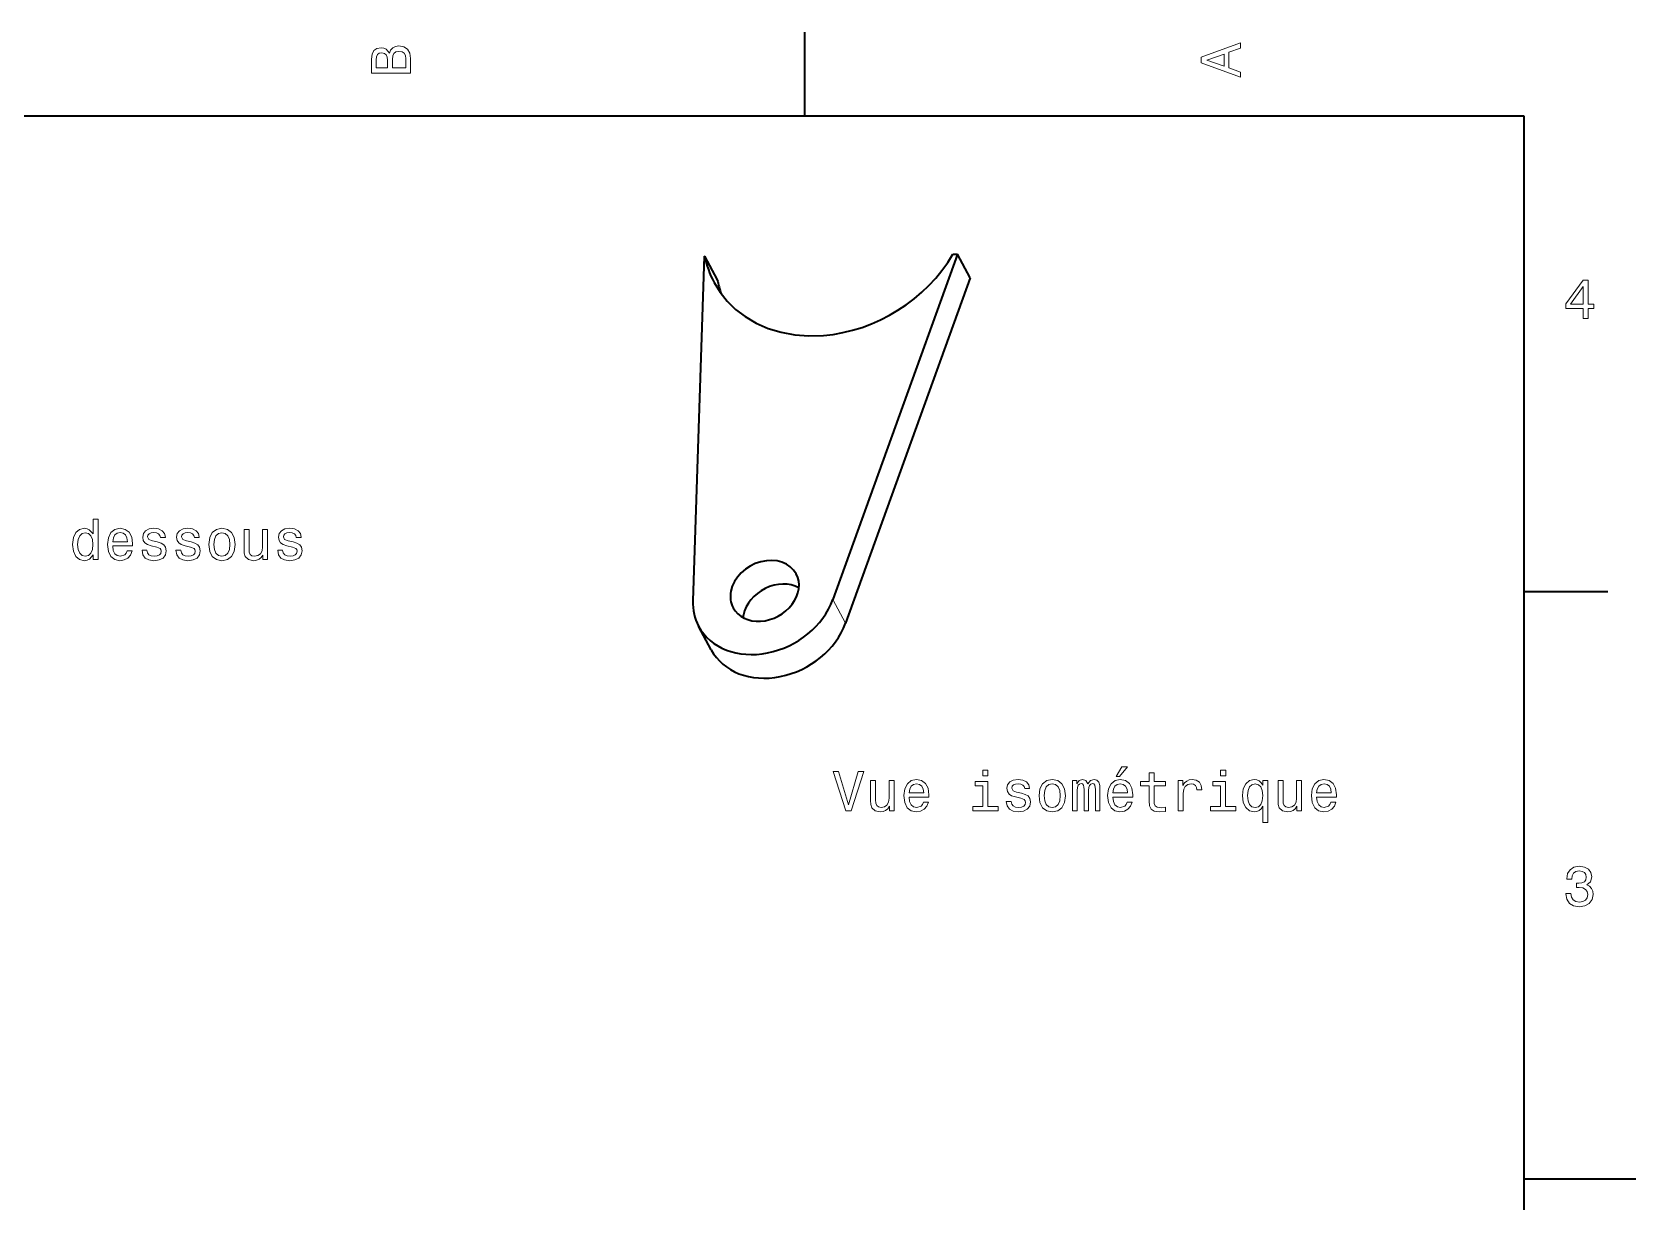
# Model space of a CAD drawing. Extents: x 0 to 297, y 0 to 210.
# Drawn here: x 153.6 to 297, y 103 to 207.5 of the extents above; entities that cross this region are included whole.
import ezdxf

# ---------------------------------------------------------------- set-up
doc = ezdxf.new("R2010")
doc.units = 0

msp = doc.modelspace()

# ---------------------------------------------------------------- linework, layer by layer
at = {"color": 7, "lineweight": 35, "ltscale": 0.1875}
for p, q in [((222.699997, 200), (222.699997, 207.5)), ((287, 157.5), (294.5, 157.5))]:
    msp.add_line(p, q, dxfattribs=at)
at = {"color": 7, "lineweight": 35}
for p, q in [((287, 200), (10, 200)), ((287, 10), (287, 200)), ((213.680496, 187.480637), (212.676529, 156.677612)), ((236.350189, 187.664063), (225.197632, 156.778915)), ((237.480118, 185.550568), (226.32756, 154.665436))]:
    msp.add_line(p, q, dxfattribs=at)
at = {"color": 7, "lineweight": 35, "ltscale": 0.001329}
msp.add_line((213.680496, 187.480637), (213.733673, 187.481064), dxfattribs=at)
at = {"color": 7, "lineweight": 35, "ltscale": 0.059915}
for p, q in [((213.733673, 187.481064), (214.863602, 185.367569)), ((237.480118, 185.550568), (236.350189, 187.664063))]:
    msp.add_line(p, q, dxfattribs=at)
at = {"color": 7, "lineweight": 35, "ltscale": 0.010404}
msp.add_line((235.934052, 187.660706), (236.350189, 187.664063), dxfattribs=at)
at = {"color": 7, "lineweight": 13, "ltscale": 0.059914}
msp.add_line((226.32756, 154.665436), (225.197632, 156.778915), dxfattribs=at)
at = {"color": 7, "lineweight": 35, "ltscale": 0.059914}
msp.add_line((214.322495, 152.287735), (213.192566, 154.401215), dxfattribs=at)
at = {"color": 7, "lineweight": 35, "ltscale": 0.25}
msp.add_line((287, 105), (297, 105), dxfattribs=at)
at = {"color": 7, "lineweight": 13}
for points in [[(261.633209, 203.466858), (261.633209, 203.930847), (260.604401, 204.298996), (260.604401, 205.695969), (261.633209, 206.064133), (261.633209, 206.538193), (258.128174, 205.257217), (258.128174, 204.742798)], [(185.542007, 205.630417), (185.249496, 205.983429), (185.052811, 206.074219), (184.81073, 206.104477), (184.432495, 206.03891), (184.160156, 205.842224), (183.993729, 205.524506), (183.933212, 205.080704), (183.933212, 203.835022), (187.433212, 203.835022), (187.433212, 205.151306), (187.36261, 205.620331), (187.155838, 205.968307), (186.828018, 206.185165), (186.384216, 206.260818), (186.08667, 206.215424), (185.839554, 206.094391), (185.65799, 205.897705)], [(185.385666, 204.984879), (185.385666, 204.298996), (184.351807, 204.298996), (184.351807, 205.025223), (184.382065, 205.297562), (184.472839, 205.489197), (184.629181, 205.605194), (184.86116, 205.645538), (185.093155, 205.600143), (185.254532, 205.479111), (185.355408, 205.272339)], [(187.014618, 205.095825), (187.014618, 204.298996), (185.809296, 204.298996), (185.809296, 205.050446), (185.844589, 205.368164), (185.9505, 205.595108), (186.132065, 205.731277), (186.394302, 205.776657), (186.671692, 205.731277), (186.863327, 205.605194), (186.979324, 205.393372)], [(260.17572, 204.460388), (258.632477, 205), (260.17572, 205.539627)], [(292.277374, 181.916794), (292.731262, 181.916794), (292.731262, 182.784225), (293.23056, 182.784225), (293.23056, 183.187683), (292.731262, 183.187683), (292.731262, 185.341141), (292.272339, 185.341141), (290.739197, 183.228027), (290.739197, 182.784225), (292.277374, 182.784225)], [(291.162842, 183.187683), (292.277374, 184.756134), (292.277374, 183.187683)], [(159.047684, 160.76915), (159.047684, 160.350555), (159.491486, 160.350555), (159.491486, 163.971588), (159.052734, 163.971588), (159.052734, 162.645218), (158.714828, 163.028503), (158.508057, 163.119293), (158.271027, 163.154587), (157.842361, 163.053726), (157.509506, 162.771301), (157.292648, 162.317413), (157.216995, 161.707184), (157.292648, 161.096954), (157.509506, 160.638016), (157.842361, 160.350555), (158.271027, 160.25473), (158.508057, 160.290039), (158.719879, 160.380814)], [(158.34668, 162.75618), (158.639191, 162.685577), (158.861084, 162.488892), (158.992218, 162.161072), (159.042648, 161.707184), (158.992218, 161.248245), (158.861084, 160.920441), (158.639191, 160.718704), (158.34668, 160.653152), (158.069305, 160.718704), (157.857483, 160.920441), (157.716278, 161.253296), (157.670883, 161.707184), (157.716278, 162.156036), (157.857483, 162.483841), (158.069305, 162.685577)], [(160.80777, 161.576065), (162.582993, 161.576065), (162.588028, 161.782837), (162.507339, 162.362808), (162.285431, 162.796524), (161.932419, 163.058762), (161.463394, 163.154587), (161.004456, 163.053726), (160.651428, 162.771301), (160.424484, 162.312378), (160.343796, 161.707184), (160.419449, 161.086868), (160.646393, 160.63298), (160.99437, 160.350555), (161.448257, 160.25473), (161.841629, 160.320297), (162.164398, 160.49176), (162.401428, 160.764099), (162.537598, 161.127213), (162.098846, 161.127213), (162.008057, 160.925476), (161.876938, 160.774185), (161.503738, 160.653152), (161.216278, 160.708618), (160.99942, 160.885132), (160.8582, 161.172607), (160.80777, 161.560928)], [(160.80777, 161.949265), (160.863251, 162.297241), (160.99942, 162.554443), (161.206192, 162.710785), (161.478516, 162.766266), (161.745819, 162.710785), (161.952591, 162.554443), (162.078674, 162.297241), (162.124054, 161.949265)], [(164.78183, 161.929092), (164.353165, 162.029953), (164.035431, 162.14595), (163.929535, 162.38298), (163.959793, 162.549408), (164.065704, 162.670441), (164.237167, 162.746094), (164.484283, 162.776352), (164.721313, 162.746094), (164.907913, 162.655304), (165.028961, 162.51915), (165.079391, 162.337585), (165.513107, 162.337585), (165.513107, 162.347672), (165.437454, 162.675476), (165.230682, 162.932693), (164.907913, 163.09407), (164.484283, 163.154587), (164.055603, 163.09407), (163.742935, 162.927643), (163.546249, 162.680527), (163.485718, 162.367844), (163.531113, 162.065247), (163.672333, 161.853439), (163.904312, 161.702133), (164.242218, 161.596237), (164.73645, 161.475189), (165.039032, 161.349121), (165.119736, 161.248245), (165.149994, 161.096954), (165.104599, 160.910355), (164.983566, 160.76915), (164.78688, 160.67836), (164.524628, 160.648102), (164.247253, 160.67836), (164.045532, 160.784271), (163.909363, 160.95575), (163.853882, 161.19278), (163.425201, 161.19278), (163.495819, 160.789322), (163.702591, 160.496811), (164.030396, 160.320297), (164.484283, 160.25473), (164.958344, 160.320297), (165.306335, 160.496811), (165.518143, 160.779236), (165.593796, 161.147385), (165.538315, 161.465103), (165.381973, 161.681961), (165.124771, 161.823181)], [(167.817856, 161.929092), (167.389191, 162.029953), (167.071457, 162.14595), (166.965546, 162.38298), (166.995819, 162.549408), (167.101715, 162.670441), (167.273193, 162.746094), (167.520309, 162.776352), (167.757339, 162.746094), (167.943939, 162.655304), (168.064972, 162.51915), (168.115417, 162.337585), (168.549133, 162.337585), (168.549133, 162.347672), (168.47348, 162.675476), (168.266708, 162.932693), (167.943939, 163.09407), (167.520309, 163.154587), (167.091629, 163.09407), (166.778961, 162.927643), (166.582275, 162.680527), (166.521744, 162.367844), (166.567139, 162.065247), (166.708344, 161.853439), (166.940338, 161.702133), (167.278229, 161.596237), (167.772461, 161.475189), (168.075058, 161.349121), (168.155762, 161.248245), (168.186005, 161.096954), (168.140625, 160.910355), (168.019592, 160.76915), (167.822906, 160.67836), (167.560654, 160.648102), (167.283279, 160.67836), (167.081543, 160.784271), (166.945374, 160.95575), (166.889908, 161.19278), (166.461227, 161.19278), (166.53183, 160.789322), (166.738602, 160.496811), (167.066422, 160.320297), (167.520309, 160.25473), (167.99437, 160.320297), (168.342346, 160.496811), (168.554169, 160.779236), (168.629822, 161.147385), (168.574341, 161.465103), (168.417999, 161.681961), (168.160797, 161.823181)], [(169.396393, 161.702133), (169.477081, 161.086868), (169.709076, 160.63298), (170.077225, 160.350555), (170.571457, 160.25473), (171.060654, 160.350555), (171.428802, 160.62793), (171.660797, 161.081818), (171.746536, 161.702133), (171.660797, 162.317413), (171.428802, 162.776352), (171.060654, 163.053726), (170.571457, 163.154587), (170.077225, 163.053726), (169.709076, 162.771301), (169.477081, 162.317413)], [(169.850281, 161.707184), (169.89566, 162.161072), (170.03688, 162.488892), (170.263824, 162.690613), (170.571457, 162.761215), (170.874054, 162.690613), (171.100998, 162.493927), (171.242218, 162.161072), (171.292633, 161.707184), (171.242218, 161.248245), (171.100998, 160.91539), (170.874054, 160.713669), (170.571457, 160.648102), (170.263824, 160.713669), (170.03688, 160.91539), (169.89566, 161.248245)], [(174.651428, 163.058762), (174.207626, 163.058762), (174.207626, 161.495361), (174.157196, 161.132263), (174.010941, 160.87001), (173.783997, 160.708618), (173.48645, 160.658188), (173.24942, 160.698532), (173.098114, 160.81958), (173.012375, 161.026352), (172.992203, 161.318848), (172.992203, 163.058762), (172.548401, 163.058762), (172.548401, 161.278503), (172.563538, 160.920441), (172.659363, 160.622894), (172.951859, 160.350555), (173.420883, 160.25473), (173.673035, 160.290039), (173.889908, 160.380814), (174.076508, 160.537155), (174.227798, 160.764099), (174.227798, 160.350555), (174.651428, 160.350555)], [(176.925934, 161.929092), (176.497253, 162.029953), (176.179535, 162.14595), (176.073624, 162.38298), (176.103882, 162.549408), (176.209778, 162.670441), (176.381256, 162.746094), (176.628372, 162.776352), (176.865402, 162.746094), (177.052002, 162.655304), (177.173035, 162.51915), (177.22348, 162.337585), (177.657196, 162.337585), (177.657196, 162.347672), (177.581543, 162.675476), (177.374771, 162.932693), (177.052002, 163.09407), (176.628372, 163.154587), (176.199707, 163.09407), (175.887024, 162.927643), (175.690338, 162.680527), (175.629822, 162.367844), (175.675201, 162.065247), (175.816406, 161.853439), (176.048401, 161.702133), (176.386292, 161.596237), (176.880539, 161.475189), (177.183136, 161.349121), (177.263824, 161.248245), (177.294083, 161.096954), (177.248688, 160.910355), (177.127655, 160.76915), (176.930969, 160.67836), (176.668716, 160.648102), (176.391342, 160.67836), (176.189606, 160.784271), (176.053452, 160.95575), (175.997971, 161.19278), (175.569305, 161.19278), (175.639893, 160.789322), (175.84668, 160.496811), (176.174484, 160.320297), (176.628372, 160.25473), (177.102432, 160.320297), (177.450424, 160.496811), (177.662231, 160.779236), (177.737885, 161.147385), (177.682404, 161.465103), (177.526062, 161.681961), (177.26886, 161.823181)], [(227.472565, 141.406845), (226.595032, 138.426285), (225.692307, 141.406845), (225.213196, 141.406845), (226.34288, 137.901794), (226.847198, 137.901794), (227.95166, 141.406845)], [(230.675003, 140.610001), (230.231201, 140.610001), (230.231201, 139.0466), (230.180771, 138.683502), (230.034515, 138.421249), (229.807571, 138.259857), (229.510025, 138.209427), (229.272995, 138.249771), (229.121689, 138.370819), (229.035965, 138.577591), (229.015793, 138.870087), (229.015793, 140.610001), (228.571991, 140.610001), (228.571991, 138.829742), (228.587112, 138.47168), (228.682938, 138.174133), (228.975449, 137.901794), (229.444458, 137.805969), (229.696625, 137.841278), (229.913483, 137.932053), (230.100082, 138.088394), (230.251373, 138.315338), (230.251373, 137.901794), (230.675003, 137.901794)], [(232.011459, 139.127304), (233.786682, 139.127304), (233.791718, 139.334076), (233.711029, 139.914047), (233.489136, 140.347763), (233.136108, 140.610001), (232.667084, 140.705826), (232.208145, 140.604965), (231.855118, 140.32254), (231.628174, 139.863617), (231.547485, 139.258423), (231.623138, 138.638107), (231.850082, 138.184219), (232.198059, 137.901794), (232.651947, 137.805969), (233.045319, 137.871536), (233.368088, 138.042999), (233.605118, 138.315338), (233.741287, 138.678452), (233.302536, 138.678452), (233.211746, 138.476715), (233.080627, 138.325424), (232.707428, 138.204391), (232.419968, 138.259857), (232.20311, 138.436371), (232.06189, 138.723846), (232.011459, 139.112167)], [(239.06694, 141.522827), (238.597916, 141.522827), (238.597916, 141.018509), (239.06694, 141.018509)], [(242.057571, 139.480331), (241.628906, 139.581192), (241.311172, 139.697189), (241.205261, 139.934219), (241.235535, 140.100647), (241.341431, 140.22168), (241.512909, 140.297333), (241.760025, 140.327591), (241.997055, 140.297333), (242.183655, 140.206543), (242.304688, 140.070389), (242.355133, 139.888824), (242.788849, 139.888824), (242.788849, 139.898911), (242.713196, 140.226715), (242.506424, 140.483932), (242.183655, 140.645309), (241.760025, 140.705826), (241.331345, 140.645309), (241.018677, 140.478882), (240.821991, 140.231766), (240.761459, 139.919083), (240.806854, 139.616486), (240.948059, 139.404678), (241.180054, 139.253372), (241.517944, 139.147476), (242.012192, 139.026428), (242.314774, 138.90036), (242.395477, 138.799484), (242.425735, 138.648193), (242.380341, 138.461594), (242.259308, 138.320389), (242.062622, 138.229599), (241.800369, 138.199341), (241.522995, 138.229599), (241.321259, 138.33551), (241.185089, 138.506989), (241.129623, 138.744019), (240.700943, 138.744019), (240.771545, 138.340561), (240.978317, 138.04805), (241.306137, 137.871536), (241.760025, 137.805969), (242.234085, 137.871536), (242.582062, 138.04805), (242.793884, 138.330475), (242.869537, 138.698624), (242.814056, 139.016342), (242.657715, 139.2332), (242.400513, 139.37442)], [(243.636108, 139.253372), (243.716797, 138.638107), (243.948792, 138.184219), (244.31694, 137.901794), (244.811172, 137.805969), (245.300369, 137.901794), (245.668518, 138.179169), (245.900513, 138.633057), (245.986252, 139.253372), (245.900513, 139.868652), (245.668518, 140.327591), (245.300369, 140.604965), (244.811172, 140.705826), (244.31694, 140.604965), (243.948792, 140.32254), (243.716797, 139.868652)], [(246.62674, 137.901794), (247.035248, 137.901794), (247.035248, 139.712311), (247.060455, 139.98465), (247.136108, 140.181335), (247.252106, 140.297333), (247.403397, 140.342712), (247.524429, 140.302368), (247.605133, 140.201508), (247.645477, 140.030029), (247.660599, 139.803085), (247.660599, 137.901794), (248.043884, 137.901794), (248.043884, 139.712311), (248.069107, 139.979599), (248.144745, 140.176285), (248.265793, 140.297333), (248.417084, 140.342712), (248.538116, 140.302368), (248.61882, 140.201508), (248.66925, 139.803085), (248.66925, 137.901794), (249.077744, 137.901794), (249.077744, 139.772827), (249.052536, 140.161163), (248.971832, 140.45871), (248.810455, 140.640274), (248.548218, 140.705826), (248.24057, 140.604965), (248.00354, 140.312454), (247.81694, 140.599915), (247.504257, 140.705826), (247.216797, 140.604965), (247.020111, 140.32254), (247.020111, 140.610001), (246.62674, 140.610001)], [(250.2276, 139.127304), (252.002823, 139.127304), (252.007858, 139.334076), (251.92717, 139.914047), (251.705261, 140.347763), (251.352249, 140.610001), (250.883224, 140.705826), (250.424286, 140.604965), (250.071259, 140.32254), (249.844315, 139.863617), (249.763626, 139.258423), (249.839279, 138.638107), (250.066223, 138.184219), (250.4142, 137.901794), (250.868088, 137.805969), (251.261459, 137.871536), (251.584229, 138.042999), (251.821259, 138.315338), (251.957428, 138.678452), (251.518677, 138.678452), (251.427887, 138.476715), (251.296768, 138.325424), (250.923569, 138.204391), (250.636108, 138.259857), (250.41925, 138.436371), (250.27803, 138.723846), (250.2276, 139.112167)], [(250.535248, 140.978165), (250.832794, 140.978165), (251.533798, 141.83551), (251.039566, 141.83551)], [(253.470398, 140.140991), (253.470398, 138.784363), (253.500656, 138.345596), (253.641876, 138.042999), (253.924286, 137.866486), (254.403397, 137.805969), (254.927887, 137.831192), (254.927887, 138.214478), (254.544601, 138.184219), (254.196625, 138.224564), (254.010025, 138.350647), (253.929337, 138.562454), (253.9142, 138.860001), (253.9142, 140.140991), (254.927887, 140.140991), (254.927887, 140.519226), (253.9142, 140.519226), (253.9142, 141.31102), (253.470398, 141.31102), (253.470398, 140.519226), (252.703827, 140.519226), (252.703827, 140.140991)], [(256.077759, 137.901794), (256.521545, 137.901794), (256.521545, 139.450058), (256.566925, 139.823257), (256.703094, 140.090561), (256.925018, 140.251938), (257.222565, 140.307419), (257.444458, 140.27211), (257.610901, 140.171249), (257.711761, 139.999771), (257.74707, 139.767792), (258.195892, 139.767792), (258.135376, 140.176285), (257.968964, 140.468796), (257.691589, 140.645309), (257.313324, 140.705826), (257.056122, 140.665482), (256.834229, 140.564621), (256.637543, 140.393143), (256.481201, 140.161163), (256.481201, 140.610001), (256.077759, 140.610001)], [(260.319092, 141.522827), (259.850067, 141.522827), (259.850067, 141.018509), (260.319092, 141.018509)], [(263.647644, 140.191422), (263.491272, 140.418365), (263.314789, 140.579742), (263.108002, 140.670532), (262.870972, 140.705826), (262.442291, 140.604965), (262.109436, 140.32254), (261.892578, 139.868652), (261.816925, 139.258423), (261.892578, 138.643143), (262.109436, 138.189255), (262.442291, 137.901794), (262.870972, 137.805969), (263.108002, 137.836227), (263.309723, 137.921967), (263.486237, 138.078308), (263.647644, 138.315338), (263.647644, 136.852798), (264.091431, 136.852798), (264.091431, 140.610001), (263.647644, 140.610001)], [(267.107269, 140.610001), (266.663483, 140.610001), (266.663483, 139.0466), (266.613037, 138.683502), (266.466797, 138.421249), (266.239838, 138.259857), (265.942291, 138.209427), (265.705261, 138.249771), (265.553955, 138.370819), (265.468231, 138.577591), (265.448059, 138.870087), (265.448059, 140.610001), (265.004272, 140.610001), (265.004272, 138.829742), (265.019379, 138.47168), (265.115204, 138.174133), (265.407715, 137.901794), (265.87674, 137.805969), (266.128906, 137.841278), (266.345764, 137.932053), (266.532349, 138.088394), (266.683655, 138.315338), (266.683655, 137.901794), (267.107269, 137.901794)], [(268.443726, 139.127304), (270.218964, 139.127304), (270.223999, 139.334076), (270.143311, 139.914047), (269.921387, 140.347763), (269.568359, 140.610001), (269.099365, 140.705826), (268.640411, 140.604965), (268.287384, 140.32254), (268.060455, 139.863617), (267.979767, 139.258423), (268.05542, 138.638107), (268.282349, 138.184219), (268.630341, 137.901794), (269.084229, 137.805969), (269.4776, 137.871536), (269.800354, 138.042999), (270.037384, 138.315338), (270.173553, 138.678452), (269.734802, 138.678452), (269.644012, 138.476715), (269.512909, 138.325424), (269.139709, 138.204391), (268.852234, 138.259857), (268.635376, 138.436371), (268.494171, 138.723846), (268.443726, 139.112167)], [(232.011459, 139.500504), (232.06694, 139.84848), (232.20311, 140.105682), (232.409882, 140.262024), (232.68222, 140.317505), (232.949509, 140.262024), (233.156281, 140.105682), (233.282364, 139.84848), (233.327744, 139.500504)], [(239.051804, 138.274994), (239.051804, 140.519226), (237.912048, 140.519226), (237.912048, 140.140991), (238.608002, 140.140991), (238.608002, 138.274994), (237.700226, 138.274994), (237.700226, 137.901794), (239.969681, 137.901794), (239.969681, 138.274994)], [(244.089996, 139.258423), (244.135376, 139.712311), (244.276596, 140.040131), (244.50354, 140.241852), (244.811172, 140.312454), (245.11377, 140.241852), (245.340714, 140.045166), (245.481934, 139.712311), (245.532364, 139.258423), (245.481934, 138.799484), (245.340714, 138.466629), (245.11377, 138.264908), (244.811172, 138.199341), (244.50354, 138.264908), (244.276596, 138.466629), (244.135376, 138.799484)], [(250.2276, 139.500504), (250.283081, 139.84848), (250.41925, 140.105682), (250.626022, 140.262024), (250.898346, 140.317505), (251.165649, 140.262024), (251.372421, 140.105682), (251.498505, 139.84848), (251.543884, 139.500504)], [(260.303955, 138.274994), (260.303955, 140.519226), (259.164185, 140.519226), (259.164185, 140.140991), (259.860168, 140.140991), (259.860168, 138.274994), (258.952393, 138.274994), (258.952393, 137.901794), (261.221832, 137.901794), (261.221832, 138.274994)], [(262.270813, 139.258423), (262.316223, 139.707275), (262.457428, 140.03508), (262.66925, 140.236816), (262.946625, 140.307419), (263.239136, 140.236816), (263.461029, 140.040131), (263.592163, 139.712311), (263.642578, 139.258423), (263.592163, 138.799484), (263.461029, 138.47168), (263.239136, 138.269943), (262.946625, 138.204391), (262.66925, 138.269943), (262.457428, 138.47168), (262.316223, 138.804535)], [(268.443726, 139.500504), (268.499207, 139.84848), (268.635376, 140.105682), (268.842163, 140.262024), (269.114502, 140.317505), (269.381775, 140.262024), (269.588562, 140.105682), (269.71463, 139.84848), (269.76001, 139.500504)], [(290.729126, 130.51622), (290.729126, 130.480911), (290.809814, 129.996765), (291.046844, 129.633652), (291.420044, 129.401657), (291.914276, 129.315933), (292.438782, 129.401657), (292.832153, 129.623566), (293.08429, 129.976593), (293.175079, 130.430481), (293.134735, 130.728027), (293.023773, 130.970108), (292.842224, 131.156708), (292.600159, 131.292877), (292.927948, 131.565216), (293.043945, 131.998932), (292.968292, 132.392303), (292.751434, 132.68985), (292.398407, 132.87645), (291.914276, 132.942017), (291.460388, 132.861313), (291.112396, 132.63942), (290.885468, 132.286392), (290.809814, 131.817368), (290.809814, 131.782074), (291.258636, 131.782074), (291.299011, 132.104828), (291.430115, 132.336823), (291.641937, 132.478027), (291.939484, 132.528473), (292.201721, 132.488113), (292.393372, 132.382217), (292.509369, 132.210739), (292.554749, 131.97876), (292.509369, 131.731628), (292.388336, 131.565216), (292.176514, 131.46434), (291.889069, 131.434082), (291.692383, 131.439133), (291.692383, 131.04071), (291.939484, 131.050797), (292.257202, 131.005417), (292.494232, 130.884369), (292.635468, 130.687683), (292.685883, 130.430481), (292.630402, 130.13797), (292.484161, 129.921112), (292.252167, 129.784943), (291.944519, 129.739563), (291.626801, 129.789993), (291.394806, 129.941284), (291.248566, 130.183365), (291.193085, 130.51622)]]:
    msp.add_lwpolyline(points, close=True, dxfattribs=at)
at = {"color": 7, "lineweight": 35}
msp.add_lwpolyline([(214.574722, 185.125305), (215.112839, 184.25235), (215.757431, 183.447693), (216.503067, 182.719971), (217.343185, 182.077332), (218.336578, 181.493042), (219.417969, 181.022491), (220.57486, 180.672455), (221.793472, 180.448181), (223.058884, 180.35318), (224.35524, 180.38916)], dxfattribs=at)
for centre, radius, start, end in [((222.123077, 189.146667), 8.552924, 191.229304, 208.046323), ((223.386444, 187.071136), 8.691398, 191.303466, 199.91852)]:
    msp.add_arc(centre, radius, start, end, dxfattribs=at)
for centre, major_axis, ratio, start_param, end_param in [((225.549026, 191.314789), (10.698669, 6.668488), 0.813572, 4.1433944571, 5.2896919554), ((219.101044, 157.560303), (2.822006, 1.508728), 0.800641, 0.0000401272, 2.5618441385), ((219.101044, 157.560303), (2.822006, 1.508728), 0.800641, 3.1416327808, 6.2832254344), ((220.230972, 155.446808), (2.822006, 1.508728), 0.800641, 0.4865411313, 2.5618441385), ((219.101044, 157.560303), (5.908585, 3.15889), 0.800641, 2.7086455813, 3.1416324328), ((219.101044, 157.560303), (5.908585, 3.15889), 0.800641, 3.1416324328, 5.5566353493), ((219.101044, 157.560303), (2.822006, 1.508728), 0.800641, 2.5618441385, 3.1416327808), ((220.230972, 155.446808), (2.822006, 1.508728), 0.800641, 2.5618441385, 2.6550472532), ((220.230972, 155.446808), (5.908585, 3.15889), 0.800641, 3.1416324328, 5.5566353493)]:
    msp.add_ellipse(centre, major_axis=major_axis, ratio=ratio, start_param=start_param, end_param=end_param, dxfattribs=at)

doc.saveas('drawing.dxf')
